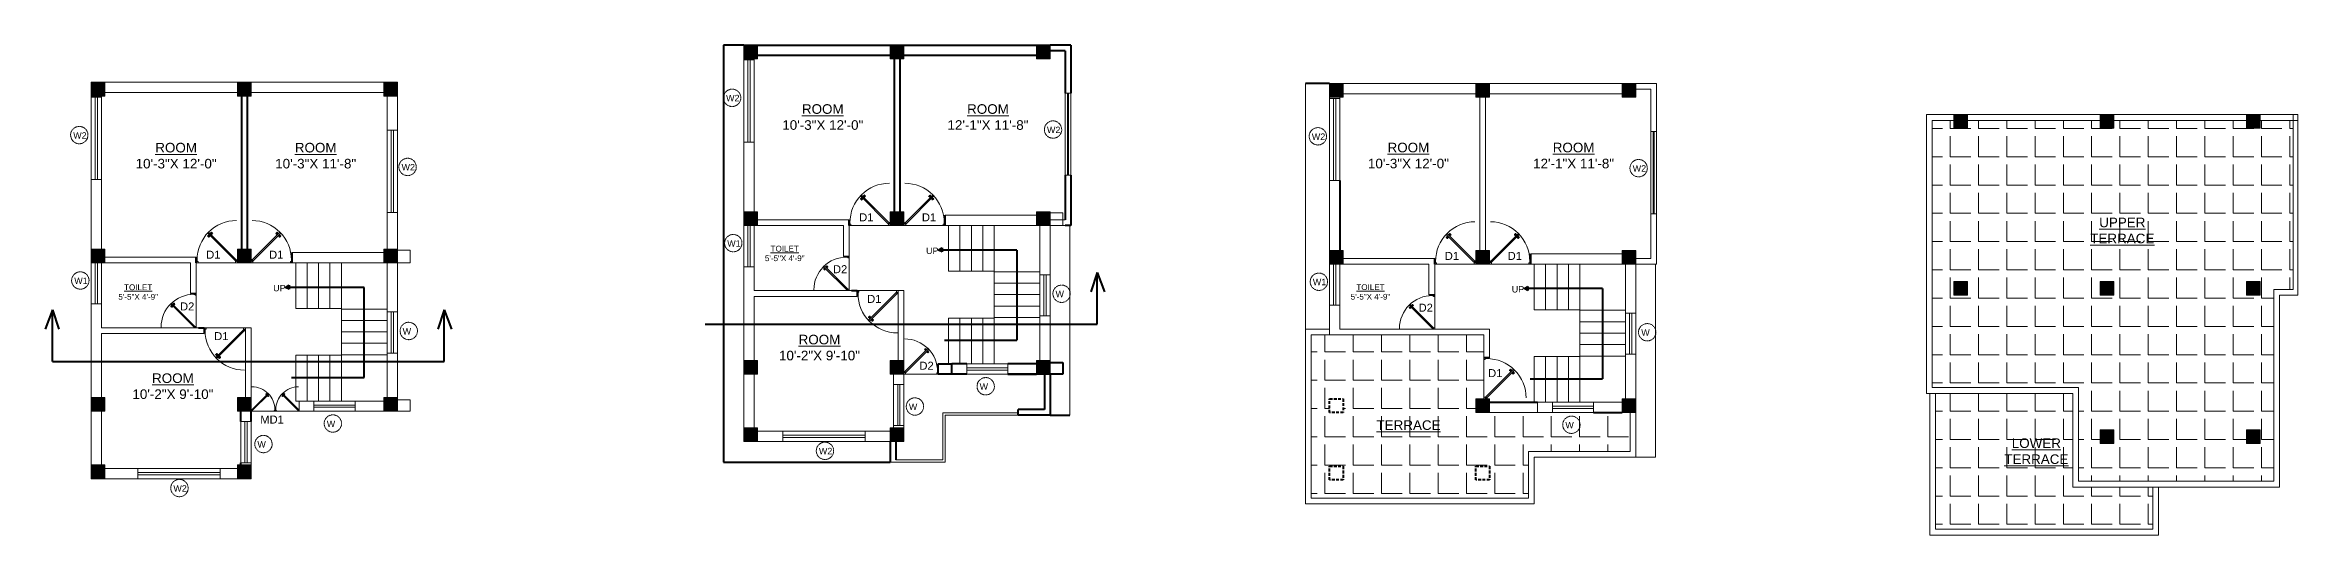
# Model space of a CAD drawing. Header units: inches. Extents: x 141029 to 166402, y -23568 to -18036.
# Drawn here: x 153864 to 155835, y -21818 to -21389 of the extents above; entities that cross this region are included whole.
import ezdxf

# ---------------------------------------------------------------- set-up
doc = ezdxf.new("R2010")
doc.units = ezdxf.units.IN
doc.header["$LTSCALE"] = 0.5
doc.header["$MEASUREMENT"] = 0
doc.linetypes.add('CENTER', pattern=[2, 1.25, -0.25, 0.25, -0.25])
doc.linetypes.add('HIDDEN', pattern=[0.375, 0.25, -0.125])
for name, color, linetype, lineweight in [('Annotate-Lite.w', 177, 'Continuous', 9), ('Annotations-Bold.w', 177, 'Continuous', 13), ('door', 202, 'Continuous', 5), ('DOOR & WIN', 1, 'Continuous', 25), ('PUERTAS', 7, 'Continuous', 9), ('TEXT', 220, 'Continuous', 9), ('wall', 1, 'Continuous', 40)]:
    doc.layers.add(name, color=color, linetype=linetype, lineweight=lineweight)
doc.styles.add('DIMTEXT', font='arial.ttf', dxfattribs={"height": 6})
doc.styles.add('gaurav', font='arial.ttf')

# ---------------------------------------------------------------- blocks, each defined once
blk = doc.blocks.new('2ft6in')
at = {"layer": 'PUERTAS', "color": 2}
for p, q in [((0.8, 2.1), (21, 22.3)), ((21.7, 21.6), (1.5, 1.4)), ((18.3, 21.8), (18.3, 21.8)), ((21.7, 21.6), (21, 22.3)), ((0, 2), (0, 0)), ((0.6, 2), (0, 2)), ((1.3, 0), (0, 0)), ((0.6, 1.3), (0.6, 2)), ((0.7, 1.3), (0.6, 1.3)), ((0.7, 1.3), (0.7, 2)), ((0.7, 1), (0.7, 1.3)), ((1.3, 1), (0.7, 1)), ((1.4, 1.6), (0.8, 2.1)), ((1.3, 1.5), (0.8, 2.1)), ((1.4, 1.6), (1.3, 1.5)), ((1.5, 1.4), (1.3, 1.5)), ((1.3, 0), (1.3, 1)), ((21.2, 18.9), (21.2, 18.9)), ((28.7, 0), (28.7, 1)), ((28.7, 1), (29.3, 1)), ((28.7, 0), (30, 0)), ((29.3, 1), (29.3, 2)), ((29.3, 2), (30, 2)), ((30, 0), (30, 2))]:
    blk.add_line(p, q, dxfattribs=at)
at = {"layer": 'PUERTAS', "color": 8}
for p, q in [((18.8, 20.8), (18, 21.4)), ((18.9, 20.8), (18.1, 21.5)), ((19, 20.9), (18.2, 21.6)), ((18.4, 21.9), (18.3, 21.8)), ((19.1, 21), (18.3, 21.7)), ((18.4, 21.9), (18.6, 22)), ((18.6, 22), (18.6, 22)), ((19.3, 21.3), (18.6, 22)), ((19.4, 21.4), (18.8, 22.1)), ((19.6, 21.5), (18.9, 22.3)), ((19.5, 21.5), (18.9, 22.3)), ((18.9, 20.3), (19.2, 20.7)), ((19.1, 20.8), (19, 20.9)), ((19.2, 20.9), (19.1, 21)), ((19.1, 20.8), (19.1, 20.9)), ((19.1, 20.4), (19.3, 20.8)), ((19.3, 20.9), (19.2, 21)), ((19.4, 21.1), (19.3, 21.2)), ((19.3, 20.6), (19.3, 20.8)), ((19.5, 21.2), (19.4, 21.3)), ((19.5, 21.2), (19.4, 21.3)), ((19.5, 21.1), (19.4, 21.2)), ((19.4, 20.8), (19.4, 20.9)), ((19.6, 20.9), (19.4, 20.9)), ((19.7, 21.1), (19.5, 21)), ((20.1, 21.4), (19.6, 21.1)), ((19.9, 21.2), (19.6, 21.1)), ((19.7, 19.5), (20.1, 19.8)), ((19.9, 19.7), (20.2, 19.8)), ((20.1, 19.9), (20.3, 19.9)), ((20.2, 20), (20.3, 20)), ((20.2, 19.7), (20.3, 19.6)), ((20.3, 20.1), (20.4, 20)), ((20.3, 19.8), (20.4, 19.7)), ((20.5, 20.3), (20.4, 20.1)), ((20.4, 19.8), (20.4, 19.7)), ((20.7, 20.5), (20.5, 20.2)), ((20.5, 20), (20.6, 19.9)), ((20.8, 20.6), (20.6, 20.2)), ((20.6, 20.1), (20.7, 20)), ((20.6, 20.1), (20.7, 20)), ((20.6, 20), (20.7, 20)), ((20.7, 19.9), (21.4, 19.2)), ((20.8, 20), (21.6, 19.3)), ((20.9, 20.1), (21.7, 19.5)), ((21, 20.1), (21.7, 19.5)), ((0, 0), (30, 0)), ((20.2, 19.7), (20.3, 19.6)), ((20.2, 19.4), (20.9, 18.7)), ((20.2, 19.4), (20.8, 18.6)), ((20.3, 19.5), (21, 18.8)), ((20.5, 19.6), (21.1, 18.9)), ((21.3, 19), (21.2, 18.9)), ((21.3, 19), (21.4, 19.1)), ((21.4, 19.2), (21.4, 19.1))]:
    blk.add_line(p, q, dxfattribs=at)
at = {"layer": 'PUERTAS', "color": 1}
for p, q in [((18.1, 21.5), (18.5, 21.9)), ((18.1, 21.4), (18.5, 21.9)), ((18.1, 21.5), (18.1, 21.5)), ((18.7, 20.8), (18.1, 21.3)), ((18.9, 22.3), (18.5, 21.9)), ((18.8, 22.2), (18.5, 21.9)), ((18.8, 22.2), (18.8, 22.2)), ((18.8, 20.8), (19.2, 21.2)), ((18.8, 20.2), (19.1, 20.6)), ((18.9, 20.1), (18.8, 20.1)), ((18.9, 20.9), (18.9, 20.9)), ((19.5, 21.6), (19, 22.3)), ((19, 20.9), (19.2, 21.1)), ((19.1, 20.8), (19, 20.9)), ((19.1, 20.8), (19.3, 21)), ((19.1, 20.7), (19.1, 20.7)), ((19.1, 20.6), (19.1, 20.6)), ((19.5, 21.5), (19.2, 21.2)), ((19.5, 21.3), (19.2, 21.1)), ((19.5, 21.2), (19.3, 21)), ((19.4, 21.4), (19.5, 21.4)), ((19.5, 21.2), (19.4, 21.3)), ((19.6, 21.2), (19.6, 21.2)), ((20.1, 21.5), (19.7, 21.2)), ((19.7, 21.2), (19.7, 21.2)), ((20.2, 21.5), (20.2, 21.5)), ((20.2, 19.7), (20.4, 19.9)), ((20.2, 19.4), (20.6, 19.8)), ((20.3, 19.6), (20.5, 19.8)), ((20.6, 20.1), (20.4, 19.9)), ((20.7, 20), (20.5, 19.8)), ((20.7, 20.2), (20.6, 20.2)), ((20.9, 20.1), (20.6, 19.8)), ((20.6, 20.1), (20.7, 20)), ((20.9, 20.7), (20.7, 20.3)), ((20.7, 20.3), (20.7, 20.3)), ((20.8, 20), (20.8, 20)), ((20.9, 20.8), (20.9, 20.8)), ((21, 20.1), (21.7, 19.6)), ((19.5, 19.4), (19.5, 19.4)), ((19.6, 19.4), (20, 19.7)), ((20, 19.7), (20, 19.7)), ((20.1, 19.7), (20.1, 19.7)), ((20.2, 19.7), (20.3, 19.6)), ((20.2, 19.3), (20.8, 18.6)), ((20.3, 19.5), (20.3, 19.5)), ((20.9, 18.6), (21.3, 19.1)), ((20.9, 18.7), (21.3, 19)), ((20.9, 18.7), (20.9, 18.7)), ((21.7, 19.5), (21.3, 19.1)), ((21.7, 19.4), (21.3, 19)), ((21.6, 19.4), (21.7, 19.4))]:
    blk.add_line(p, q, dxfattribs=at)
at = {"layer": 'PUERTAS', "color": 2}
for radius in [0.129, 0.0627]:
    blk.add_circle((0.7, 2.1), radius, dxfattribs=at)
at = {"layer": 'PUERTAS', "color": 8}
blk.add_arc((0.7, 2.1), 28.7, 359.7285, 90.0333, dxfattribs=at)
at = {"layer": 'PUERTAS', "color": 1}
for centre, start, end in [((18.8, 20.8), 231.0764, 315), ((18.9, 20.2), 135, 225), ((18.9, 22.2), 38.9236, 135), ((19, 20.9), 225, 315), ((19.2, 20.7), 135, 219.7428), ((19.1, 20.6), 315, 39.7428), ((19.5, 21.6), 315, 38.9236), ((19.4, 21.4), 315, 45), ((19.6, 21.2), 50.2572, 135), ((19.7, 21.3), 230.2572, 315), ((20.2, 21.4), 45, 135), ((20.7, 20.3), 135, 219.7428), ((20.6, 20.2), 315, 39.7428), ((20.8, 20), 45, 135), ((20.9, 20.7), 315, 45), ((21, 20.1), 51.0764, 135), ((19.6, 19.5), 225, 315), ((20.1, 19.6), 50.2572, 135), ((20.2, 19.7), 230.2572, 315), ((20.3, 19.4), 135, 218.9236), ((20.4, 19.5), 135, 225), ((20.8, 18.7), 218.9236, 315), ((21.7, 19.5), 315, 51.0764)]:
    blk.add_arc(centre, 0.0667, start, end, dxfattribs=at)
blk = doc.blocks.new('*U216')
at = {"color": 3}
blk.add_blockref('2ft6in', (0, 0), dxfattribs=at)
blk = doc.blocks.new('3ft')
at = {"layer": 'PUERTAS', "color": 6}
for p, q in [((1, 2.5), (25.2, 26.7)), ((26, 25.9), (1.8, 1.6)), ((26, 25.9), (25.2, 26.7)), ((0, 2.4), (0, 0)), ((0.7, 2.4), (0, 2.4)), ((1.6, 0), (0, 0)), ((0.7, 1.5), (0.7, 2.4)), ((0.8, 1.5), (0.7, 1.5)), ((0.8, 1.5), (0.8, 2.4)), ((0.8, 1.2), (0.8, 1.5)), ((1.6, 1.2), (0.8, 1.2)), ((1.6, 1.8), (0.9, 2.5)), ((1.6, 1.9), (1, 2.5)), ((1.6, 1.9), (1.6, 1.8)), ((1.8, 1.6), (1.6, 1.8)), ((1.6, 0), (1.6, 1.2)), ((34.4, 0), (34.4, 1.2)), ((34.4, 1.2), (35.2, 1.2)), ((34.4, 0), (36, 0)), ((35.2, 1.2), (35.2, 2.4)), ((35.2, 2.4), (36, 2.4)), ((36, 0), (36, 2.4))]:
    blk.add_line(p, q, dxfattribs=at)
at = {"layer": 'PUERTAS', "color": 8}
for p, q in [((22.6, 24.9), (21.6, 25.7)), ((22.6, 25), (21.7, 25.7)), ((22.7, 25.1), (21.8, 25.9)), ((22.1, 26.3), (22, 26.1)), ((22.9, 25.2), (22, 26.1)), ((22.1, 26.3), (22.3, 26.4)), ((22.3, 26.4), (22.3, 26.4)), ((23.2, 25.5), (22.3, 26.4)), ((23.3, 25.7), (22.5, 26.6)), ((23.5, 25.8), (22.7, 26.8)), ((23.4, 25.8), (22.7, 26.7)), ((22.7, 24.3), (23, 24.8)), ((23, 25), (22.8, 25.1)), ((23, 25), (22.9, 25.2)), ((23, 25), (22.9, 25.1)), ((22.9, 24.5), (23.1, 24.9)), ((23.1, 25.1), (23, 25.2)), ((23.1, 24.8), (23.2, 25)), ((23.3, 25.3), (23.2, 25.4)), ((23.4, 25.4), (23.3, 25.6)), ((23.4, 25.4), (23.3, 25.5)), ((23.4, 25.4), (23.3, 25.5)), ((23.3, 24.9), (23.3, 25.1)), ((23.5, 25.1), (23.3, 25.1)), ((23.6, 25.3), (23.4, 25.2)), ((23.9, 25.5), (23.5, 25.3)), ((24.1, 25.7), (23.6, 25.4)), ((23.6, 23.4), (24.1, 23.7)), ((23.8, 23.6), (24.2, 23.8)), ((24.1, 23.8), (24.3, 23.9)), ((24.2, 24), (24.4, 24)), ((24.2, 23.3), (25, 22.3)), ((24.3, 23.7), (24.4, 23.6)), ((24.3, 23.7), (24.5, 23.6)), ((24.3, 23.6), (24.4, 23.5)), ((24.3, 23.3), (25.1, 22.4)), ((24.4, 24.2), (24.4, 24)), ((24.4, 23.8), (24.5, 23.7)), ((24.4, 23.4), (25.2, 22.5)), ((24.6, 24.3), (24.5, 24.1)), ((24.5, 23.6), (25.4, 22.7)), ((24.8, 24.6), (24.6, 24.2)), ((24.6, 24), (24.7, 23.9)), ((25, 24.8), (24.7, 24.3)), ((24.7, 24.1), (24.8, 23.9)), ((24.7, 24.1), (24.8, 24)), ((24.8, 24.1), (24.9, 24)), ((24.8, 23.8), (25.7, 23)), ((25, 24), (25.9, 23.2)), ((25.1, 24.2), (26.1, 23.4)), ((25.1, 24.1), (26, 23.3)), ((25.6, 22.8), (25.4, 22.7)), ((25.6, 22.8), (25.7, 23)), ((25.7, 23), (25.7, 23)), ((0, 0), (36, 0))]:
    blk.add_line(p, q, dxfattribs=at)
at = {"layer": 'PUERTAS', "color": 1}
for p, q in [((21.7, 25.8), (22.1, 26.3)), ((21.7, 25.7), (22.2, 26.2)), ((21.7, 25.8), (21.7, 25.8)), ((22.5, 25), (21.7, 25.6)), ((22.6, 26.7), (22.1, 26.3)), ((22.7, 26.7), (22.2, 26.2)), ((22.6, 26.7), (22.6, 26.7)), ((22.6, 25), (23, 25.4)), ((22.6, 24.3), (22.9, 24.7)), ((22.6, 24.1), (22.6, 24.1)), ((22.7, 25.1), (22.7, 25.1)), ((23.4, 25.9), (22.8, 26.7)), ((22.8, 25.1), (23.1, 25.3)), ((22.9, 25), (22.8, 25.1)), ((22.9, 24.9), (23.2, 25.2)), ((22.9, 24.8), (22.9, 24.8)), ((22.9, 24.7), (22.9, 24.7)), ((23.4, 25.8), (23, 25.4)), ((23.3, 25.6), (23.1, 25.3)), ((23.5, 25.5), (23.2, 25.2)), ((23.3, 25.7), (23.3, 25.7)), ((23.4, 25.5), (23.3, 25.6)), ((23.4, 23.3), (23.4, 23.3)), ((23.6, 25.5), (23.6, 25.5)), ((23.6, 23.3), (24, 23.6)), ((24.1, 25.8), (23.7, 25.5)), ((23.7, 25.5), (23.7, 25.5)), ((24, 23.6), (24, 23.6)), ((24.1, 23.6), (24.1, 23.6)), ((24.3, 25.8), (24.3, 25.8)), ((24.3, 23.6), (24.5, 23.9)), ((24.3, 23.3), (24.7, 23.7)), ((24.3, 23.6), (24.4, 23.5)), ((24.3, 23.2), (24.9, 22.4)), ((24.4, 23.5), (24.6, 23.8)), ((24.4, 23.4), (24.4, 23.4)), ((24.8, 24.1), (24.5, 23.9)), ((24.9, 24), (24.6, 23.8)), ((25.1, 24.1), (24.7, 23.7)), ((25.1, 24.8), (24.8, 24.4)), ((24.8, 24.4), (24.8, 24.4)), ((24.8, 24.3), (24.8, 24.3)), ((24.8, 24.1), (24.9, 24)), ((25, 24), (25, 24)), ((25, 22.4), (25.5, 22.9)), ((25.1, 25), (25.1, 25)), ((25.1, 22.4), (25.6, 22.8)), ((25.1, 22.4), (25.1, 22.4)), ((25.2, 24.1), (26, 23.5)), ((26, 23.4), (25.5, 22.9)), ((26, 23.3), (25.6, 22.8)), ((26, 23.3), (26, 23.3))]:
    blk.add_line(p, q, dxfattribs=at)
at = {"layer": 'PUERTAS', "color": 2}
for p, q in [((22, 26.1), (22, 26.1)), ((25.4, 22.7), (25.4, 22.7))]:
    blk.add_line(p, q, dxfattribs=at)
at = {"layer": 'PUERTAS', "color": 6}
for radius in [0.155, 0.0752]:
    blk.add_circle((0.8, 2.6), radius, dxfattribs=at)
blk.add_arc((0.8, 2.6), 34.4, 359.7285, 90.0333, dxfattribs=at)
at = {"layer": 'PUERTAS', "color": 1}
for centre, start, end in [((22.5, 25), 231.0764, 315), ((22.7, 24.2), 135, 225), ((22.7, 26.7), 38.9236, 135), ((22.8, 25.1), 225, 315), ((23, 24.9), 135, 219.7428), ((22.9, 24.8), 315, 39.7428), ((23.3, 25.6), 315, 45), ((23.4, 25.9), 315, 38.9236), ((23.5, 23.4), 225, 315), ((23.5, 25.4), 50.2572, 135), ((23.6, 25.5), 230.2572, 315), ((24.1, 23.6), 50.2572, 135), ((24.2, 25.7), 45, 135), ((24.2, 23.7), 230.2572, 315), ((24.3, 23.2), 135, 218.9236), ((24.4, 23.5), 135, 225), ((24.8, 24.3), 135, 219.7428), ((24.7, 24.2), 315, 39.7428), ((24.9, 24), 45, 135), ((25, 22.4), 218.9236, 315), ((25, 24.9), 315, 45), ((25.2, 24.1), 51.0764, 135), ((26, 23.4), 315, 51.0764)]:
    blk.add_arc(centre, 0.08, start, end, dxfattribs=at)
blk = doc.blocks.new('*U213')
at = {"color": 3, "xscale": -1}
blk.add_blockref('3ft', (42, 0), dxfattribs=at)
blk = doc.blocks.new('*U215')
at = {"color": 3, "xscale": -1}
blk.add_blockref('2ft6in', (42, 0), dxfattribs=at)
blk = doc.blocks.new('MAIN DLOOR')
at = {"layer": 'door', "color": 3, "yscale": 0.7999999999374268, "zscale": 0.7999999998966563, "rotation": 180}
for p, xscale in [((11264.7, 306.6), 0.7999999999592546), ((11245.5, 306.6), -0.7999999999592546)]:
    blk.add_blockref('*U215', p, dxfattribs=dict(at, xscale=xscale))
blk = doc.blocks.new('*U217')
at = {"color": 3}
blk.add_blockref('3ft', (0, 0), dxfattribs=at)

msp = doc.modelspace()

# ---------------------------------------------------------------- hatches: boundary and pattern name
at = {"layer": 'Annotations-Bold.w', "linetype": 'CENTER', "ltscale": 0.3}
h = msp.add_hatch(dxfattribs=at)
h.set_pattern_fill('ANGLE', color=0, scale=90, angle=-360, style=0)
h.set_pattern_definition([(360, (3664.826, -53.51), (2e-14, 24.75), [18, -6.75]), (90, (3664.826, -53.51), (-24.75, 3e-14), [18, -6.75])])
h.paths.add_polyline_path([(155814, -21603.1), (155831, -21603.1), (155831, -21455.1), (155802, -21455.1), (155802, -21462.1), (155790, -21462.1), (155790, -21455.1), (155674, -21455.1), (155674, -21462.1), (155662, -21462.1), (155662, -21455.1), (155546, -21455.1), (155546, -21462.1), (155534, -21462.1), (155534, -21455.1), (155515, -21455.1), (155515, -21689.1), (155643, -21689.1), (155643, -21771.1), (155814, -21771.1)])
h.paths.add_polyline_path([(155674, -21608.1), (155674, -21596.1), (155662, -21596.1), (155662, -21608.1)], flags=16)
h.paths.add_polyline_path([(155790, -21608.1), (155802, -21608.1), (155802, -21596.1), (155790, -21596.1)], flags=16)
h.paths.add_polyline_path([(155674, -21726.1), (155662, -21726.1), (155662, -21738.1), (155674, -21738.1)], flags=16)
h.paths.add_polyline_path([(155790, -21726.1), (155790, -21738.1), (155802, -21738.1), (155802, -21726.1)], flags=16)
h.paths.add_polyline_path([(155546, -21608.1), (155534, -21608.1), (155534, -21596.1), (155546, -21596.1)], flags=16)
h.paths.add_polyline_path([(155638, -21776.1), (155638, -21694.1), (155518, -21694.1), (155518, -21813.1), (155708, -21813.1), (155708, -21776.1)])
h.paths.add_polyline_path([(155651.7, -21538.2), (155711.1, -21538.2), (155711.1, -21566.6), (155651.7, -21566.6)], flags=24)
h.paths.add_polyline_path([(155576.5, -21731.4), (155635.9, -21731.4), (155635.9, -21759.9), (155576.5, -21759.9)], flags=24)
h = msp.add_hatch(dxfattribs=at)
h.set_pattern_fill('ANGLE', color=0, scale=90, angle=-360, style=0)
h.set_pattern_definition([(360, (3835.639, -26.376), (2e-14, 24.75), [18, -6.75]), (90, (3835.639, -26.376), (-24.75, 3e-14), [18, -6.75])])
h.paths.add_polyline_path([(155115.9, -21710.9), (155115.9, -21698.9), (155122.9, -21698.9), (155122.9, -21697.3), (155122.9, -21662.9), (155122.9, -21642.9), (154987.9, -21642.9), (154971.9, -21642.9), (154971.9, -21785.9), (155161.9, -21785.9), (155161.9, -21744.9), (155250.9, -21744.9), (155250.9, -21710.9), (155243.9, -21710.9), (155218.9, -21710.9), (155182.9, -21710.9), (155127.9, -21710.9)])
h.paths.add_polyline_path([(155115.9, -21757.9), (155127.9, -21757.9), (155127.9, -21769.9), (155115.9, -21769.9)], flags=16)
h.paths.add_polyline_path([(154999.9, -21710.9), (154987.9, -21710.9), (154987.9, -21698.9), (154999.9, -21698.9)], flags=16)
h.paths.add_polyline_path([(154999.9, -21757.9), (154999.9, -21769.9), (154987.9, -21769.9), (154987.9, -21757.9)], flags=16)
h.paths.add_polyline_path([(155027.3, -21715.6), (155086.7, -21715.6), (155086.7, -21730.1), (155027.3, -21730.1)], flags=24)
at = {"layer": 'wall'}
for points in [[(154487.6, -21389.2), (154475.6, -21389.2), (154475.6, -21401.2), (154487.6, -21401.2)], [(154615.6, -21389.2), (154603.6, -21389.2), (154603.6, -21401.2), (154615.6, -21401.2)], [(154743.6, -21389.2), (154731.6, -21389.2), (154731.6, -21401.2), (154743.6, -21401.2)], [(153904.5, -21421.8), (153904.5, -21433.8), (153916.5, -21433.8), (153916.5, -21421.8)], [(154044.5, -21421.8), (154032.5, -21421.8), (154032.5, -21433.8), (154044.5, -21433.8)], [(154172.5, -21421.8), (154160.5, -21421.8), (154160.5, -21433.8), (154172.5, -21433.8)], [(154999.9, -21422.9), (154987.9, -21422.9), (154987.9, -21434.9), (154999.9, -21434.9)], [(155127.9, -21422.9), (155115.9, -21422.9), (155115.9, -21434.9), (155127.9, -21434.9)], [(155255.9, -21422.9), (155243.9, -21422.9), (155243.9, -21434.9), (155255.9, -21434.9)], [(155546, -21450.1), (155534, -21450.1), (155534, -21462.1), (155546, -21462.1)], [(155674, -21450.1), (155662, -21450.1), (155662, -21462.1), (155674, -21462.1)], [(155802, -21450.1), (155790, -21450.1), (155790, -21462.1), (155802, -21462.1)], [(154487.6, -21535.2), (154475.6, -21535.2), (154475.6, -21547.2), (154487.6, -21547.2)], [(154615.6, -21535.2), (154603.6, -21535.2), (154603.6, -21547.2), (154615.6, -21547.2)], [(154743.6, -21535.2), (154731.6, -21535.2), (154731.6, -21547.2), (154743.6, -21547.2)], [(153916.5, -21567.8), (153904.5, -21567.8), (153904.5, -21579.8), (153916.5, -21579.8)], [(154044.5, -21567.8), (154032.5, -21567.8), (154032.5, -21579.8), (154044.5, -21579.8)], [(154172.5, -21567.8), (154160.5, -21567.8), (154160.5, -21579.8), (154172.5, -21579.8)], [(154648.9, -21566.7), (154645.8, -21568.7), (154648.9, -21570.3)], [(154999.9, -21568.9), (154987.9, -21568.9), (154987.9, -21580.9), (154999.9, -21580.9)], [(155127.9, -21568.9), (155115.9, -21568.9), (155115.9, -21580.9), (155127.9, -21580.9)], [(155255.9, -21568.9), (155243.9, -21568.9), (155243.9, -21580.9), (155255.9, -21580.9)], [(154077.8, -21599.4), (154074.7, -21601.3), (154077.8, -21603)], [(155546, -21596.1), (155534, -21596.1), (155534, -21608.1), (155546, -21608.1)], [(155674, -21596.1), (155662, -21596.1), (155662, -21608.1), (155674, -21608.1)], [(155802, -21596.1), (155790, -21596.1), (155790, -21608.1), (155802, -21608.1)], [(155161.3, -21600.5), (155158.1, -21602.4), (155161.3, -21604.1)], [(154487.6, -21665.2), (154475.6, -21665.2), (154475.6, -21677.2), (154487.6, -21677.2)], [(154615.6, -21665.2), (154603.6, -21665.2), (154603.6, -21677.2), (154615.6, -21677.2)], [(154743.6, -21665.2), (154731.6, -21665.2), (154731.6, -21677.2), (154743.6, -21677.2)], [(153916.5, -21697.8), (153904.5, -21697.8), (153904.5, -21709.8), (153916.5, -21709.8)], [(154044.5, -21697.8), (154032.5, -21697.8), (154032.5, -21709.8), (154044.5, -21709.8)], [(154172.5, -21697.8), (154160.5, -21697.8), (154160.5, -21709.8), (154172.5, -21709.8)], [(155127.9, -21698.9), (155115.9, -21698.9), (155115.9, -21710.9), (155127.9, -21710.9)], [(155255.9, -21698.9), (155243.9, -21698.9), (155243.9, -21710.9), (155255.9, -21710.9)], [(154487.6, -21724.2), (154475.6, -21724.2), (154475.6, -21736.2), (154487.6, -21736.2)], [(154615.6, -21724.2), (154603.6, -21724.2), (154603.6, -21736.2), (154615.6, -21736.2)], [(155674, -21726.1), (155662, -21726.1), (155662, -21738.1), (155674, -21738.1)], [(155802, -21726.1), (155790, -21726.1), (155790, -21738.1), (155802, -21738.1)], [(153916.5, -21756.8), (153904.5, -21756.8), (153904.5, -21768.8), (153916.5, -21768.8)], [(154044.5, -21756.8), (154032.5, -21756.8), (154032.5, -21768.8), (154044.5, -21768.8)]]:
    msp.add_hatch(color=256, dxfattribs=at).paths.add_polyline_path(points)

# ---------------------------------------------------------------- linework, layer by layer
at = {"layer": 'Annotate-Lite.w'}
for p, q in [((154475.6, -21389.2), (154475.6, -21401.2)), ((154484.6, -21401.2), (154484.6, -21402.2)), ((153904.5, -21421.8), (153904.5, -21433.8)), ((154987.9, -21422.9), (154987.9, -21434.9)), ((154996.9, -21434.9), (154996.9, -21435.9)), ((155119.4, -21434.9), (155119.4, -21568.9)), ((155124.4, -21434.9), (155124.4, -21568.9)), ((155534, -21450.1), (155534, -21462.1)), ((155546, -21455.1), (155662, -21455.1)), ((154475.6, -21474.2), (154475.6, -21548.2)), ((154484.6, -21474.2), (154484.6, -21535.2)), ((154761.6, -21503.2), (154761.6, -21536.2)), ((155273.9, -21536.9), (155273.9, -21569.9)), ((154567.6, -21547.2), (154567.6, -21547.2)), ((154654.6, -21547.2), (154654.6, -21587.2)), ((154664.6, -21547.2), (154664.6, -21587.2)), ((154674.6, -21547.2), (154674.6, -21587.2)), ((154684.6, -21547.2), (154684.6, -21587.2)), ((154694.6, -21547.2), (154694.6, -21587.2)), ((154760.6, -21547.2), (154760.6, -21713.2)), ((153996.5, -21579.8), (153996.5, -21579.8)), ((154083.5, -21579.8), (154083.5, -21619.8)), ((154093.5, -21579.8), (154093.5, -21619.8)), ((154103.5, -21579.8), (154103.5, -21619.8)), ((154113.5, -21579.8), (154113.5, -21619.8)), ((154123.5, -21579.8), (154123.5, -21619.8)), ((154694.6, -21587.2), (154654.6, -21587.2)), ((154694.6, -21628.2), (154694.6, -21587.2)), ((154734.6, -21587.7), (154694.6, -21587.7)), ((154734.6, -21597.7), (154694.6, -21597.7)), ((155079.9, -21580.9), (155079.9, -21580.9)), ((155166.9, -21580.9), (155166.9, -21620.9)), ((155176.9, -21580.9), (155176.9, -21620.9)), ((155186.9, -21580.9), (155186.9, -21620.9)), ((155196.9, -21580.9), (155196.9, -21620.9)), ((155206.9, -21580.9), (155206.9, -21620.9)), ((154574.6, -21604.2), (154574.6, -21604.2)), ((154610.6, -21665.2), (154610.6, -21604.2)), ((154615.6, -21604.2), (154610.6, -21604.2)), ((154615.6, -21665.2), (154615.6, -21604.2)), ((154734.6, -21607.7), (154694.6, -21607.7)), ((154734.6, -21617.7), (154694.6, -21617.7)), ((154003.5, -21636.8), (154003.5, -21636.8)), ((154123.5, -21619.8), (154083.5, -21619.8)), ((154123.5, -21660.8), (154123.5, -21619.8)), ((154163.5, -21620.3), (154123.5, -21620.3)), ((154163.5, -21630.3), (154123.5, -21630.3)), ((154654.6, -21628.2), (154654.6, -21668.2)), ((154694.6, -21628.2), (154654.6, -21628.2)), ((154664.6, -21628.2), (154664.6, -21668.2)), ((154674.6, -21628.2), (154674.6, -21668.2)), ((154684.6, -21628.2), (154684.6, -21668.2)), ((154734.6, -21627.7), (154694.6, -21627.7)), ((154694.6, -21628.2), (154694.6, -21668.2)), ((155206.9, -21620.9), (155166.9, -21620.9)), ((155206.9, -21661.9), (155206.9, -21620.9)), ((155246.9, -21621.4), (155206.9, -21621.4)), ((155246.9, -21631.4), (155206.9, -21631.4)), ((154163.5, -21640.3), (154123.5, -21640.3)), ((154163.5, -21650.3), (154123.5, -21650.3)), ((155246.9, -21641.4), (155206.9, -21641.4)), ((155246.9, -21651.4), (155206.9, -21651.4)), ((154083.5, -21660.8), (154083.5, -21700.8)), ((154123.5, -21660.8), (154083.5, -21660.8)), ((154093.5, -21660.8), (154093.5, -21700.8)), ((154103.5, -21660.8), (154103.5, -21700.8)), ((154113.5, -21660.8), (154113.5, -21700.8)), ((154163.5, -21660.3), (154123.5, -21660.3)), ((154123.5, -21660.8), (154123.5, -21700.8)), ((154657.6, -21668.2), (154654.6, -21668.2)), ((155166.9, -21661.9), (155166.9, -21701.9)), ((155206.9, -21661.9), (155166.9, -21661.9)), ((155176.9, -21661.9), (155176.9, -21701.9)), ((155186.9, -21661.9), (155186.9, -21701.9)), ((155196.9, -21661.9), (155196.9, -21701.9)), ((155246.9, -21661.4), (155206.9, -21661.4)), ((155206.9, -21661.9), (155206.9, -21701.9)), ((154086.5, -21700.8), (154083.5, -21700.8)), ((155169.9, -21701.9), (155166.9, -21701.9)), ((154615.6, -21736.2), (154615.6, -21722.2))]:
    msp.add_line(p, q, dxfattribs=at)
at = {"layer": 'Annotate-Lite.w', "color": 3}
for p, q in [((154475.6, -21401.2), (154475.6, -21474.2)), ((154475.6, -21402.2), (154484.6, -21402.2)), ((154479.1, -21474.2), (154479.1, -21402.2)), ((154481.1, -21474.2), (154481.1, -21402.2)), ((154484.6, -21474.2), (154484.6, -21402.2)), ((153904.5, -21433.8), (153904.5, -21506.8)), ((153904.5, -21434.8), (153913.5, -21434.8)), ((153908, -21506.8), (153908, -21434.8)), ((153910, -21506.8), (153910, -21434.8)), ((153913.5, -21433.8), (153913.5, -21506.8)), ((154756.6, -21431.2), (154761.6, -21431.2)), ((154756.6, -21431.2), (154756.6, -21503.2)), ((154758.6, -21431.2), (154758.6, -21503.2)), ((154759.6, -21431.2), (154759.6, -21503.2)), ((154761.6, -21431.2), (154761.6, -21503.2)), ((154987.9, -21434.9), (154987.9, -21507.9)), ((154987.9, -21435.9), (154996.9, -21435.9)), ((154991.4, -21507.9), (154991.4, -21435.9)), ((154993.4, -21507.9), (154993.4, -21435.9)), ((154996.9, -21435.9), (154996.9, -21507.9)), ((154163.5, -21463.8), (154172.5, -21463.8)), ((154163.5, -21463.8), (154163.5, -21535.8)), ((154167, -21535.8), (154167, -21463.8)), ((154169, -21535.8), (154169, -21463.8)), ((154172.5, -21463.8), (154172.5, -21535.8)), ((154475.6, -21474.2), (154484.6, -21474.2)), ((155268.9, -21464.9), (155273.9, -21464.9)), ((155268.9, -21464.9), (155268.9, -21536.9)), ((155270.9, -21464.9), (155270.9, -21536.9)), ((155271.9, -21464.9), (155271.9, -21536.9)), ((155273.9, -21464.9), (155273.9, -21536.9)), ((153904.5, -21506.8), (153913.5, -21506.8)), ((154756.6, -21503.2), (154761.6, -21503.2)), ((154987.9, -21507.9), (154996.9, -21507.9)), ((154163.5, -21535.8), (154172.5, -21535.8)), ((155268.9, -21536.9), (155273.9, -21536.9)), ((154475.6, -21547.2), (154475.6, -21583.2)), ((154479.1, -21583.2), (154479.1, -21547.2)), ((154481.1, -21583.2), (154481.1, -21547.2)), ((154484.6, -21583.2), (154484.6, -21547.2)), ((153904.5, -21579.8), (153904.5, -21615.8)), ((153908, -21615.8), (153908, -21579.8)), ((153910, -21615.8), (153910, -21579.8)), ((153913.5, -21615.8), (153913.5, -21579.8)), ((154475.6, -21583.2), (154484.6, -21583.2)), ((154743.6, -21590.2), (154734.6, -21590.2)), ((154734.6, -21590.2), (154734.6, -21626.2)), ((154738.1, -21626.2), (154738.1, -21590.2)), ((154740.1, -21626.2), (154740.1, -21590.2)), ((154743.6, -21590.2), (154743.6, -21626.2)), ((154987.9, -21580.9), (154987.9, -21616.9)), ((154991.4, -21616.9), (154991.4, -21580.9)), ((154993.4, -21616.9), (154993.4, -21580.9)), ((154996.9, -21616.9), (154996.9, -21580.9)), ((153904.5, -21615.8), (153913.5, -21615.8)), ((154987.9, -21616.9), (154996.9, -21616.9)), ((154172.5, -21622.8), (154163.5, -21622.8)), ((154163.5, -21658.8), (154163.5, -21622.8)), ((154167, -21658.8), (154167, -21622.8)), ((154169, -21658.8), (154169, -21622.8)), ((154172.5, -21622.8), (154172.5, -21658.8)), ((154743.6, -21626.2), (154734.6, -21626.2)), ((155255.9, -21623.9), (155246.9, -21623.9)), ((155246.9, -21623.9), (155246.9, -21659.9)), ((155250.4, -21659.9), (155250.4, -21623.9)), ((155252.4, -21659.9), (155252.4, -21623.9)), ((155255.9, -21623.9), (155255.9, -21659.9)), ((154172.5, -21658.8), (154163.5, -21658.8)), ((154670.6, -21677.2), (154670.6, -21668.2)), ((154706.6, -21668.2), (154670.6, -21668.2)), ((154706.6, -21671.7), (154670.6, -21671.7)), ((154706.6, -21673.7), (154670.6, -21673.7)), ((154706.6, -21677.2), (154670.6, -21677.2)), ((154706.6, -21677.2), (154706.6, -21668.2)), ((155255.9, -21659.9), (155246.9, -21659.9)), ((154615.6, -21686.2), (154606.6, -21686.2)), ((154610.1, -21722.2), (154610.1, -21686.2)), ((154612.1, -21722.2), (154612.1, -21686.2)), ((154615.6, -21722.2), (154615.6, -21686.2)), ((154099.5, -21709.8), (154099.5, -21700.8)), ((154099.5, -21700.8), (154135.5, -21700.8)), ((154135.5, -21704.3), (154099.5, -21704.3)), ((154135.5, -21706.3), (154099.5, -21706.3)), ((154135.5, -21709.8), (154099.5, -21709.8)), ((154135.5, -21709.8), (154135.5, -21700.8)), ((155182.9, -21710.9), (155182.9, -21701.9)), ((155182.9, -21701.9), (155218.9, -21701.9)), ((155218.9, -21705.4), (155182.9, -21705.4)), ((155218.9, -21707.4), (155182.9, -21707.4)), ((155218.9, -21710.9), (155182.9, -21710.9)), ((155218.9, -21710.9), (155218.9, -21701.9)), ((154044.5, -21718.8), (154035.5, -21718.8)), ((154035.5, -21754.8), (154035.5, -21718.8)), ((154039, -21754.8), (154039, -21718.8)), ((154041, -21754.8), (154041, -21718.8)), ((154044.5, -21754.8), (154044.5, -21718.8)), ((154509.6, -21736.2), (154509.6, -21727.2)), ((154509.6, -21727.2), (154581.6, -21727.2)), ((154509.6, -21730.7), (154581.6, -21730.7)), ((154509.6, -21732.7), (154581.6, -21732.7)), ((154509.6, -21736.2), (154581.6, -21736.2)), ((154581.6, -21736.2), (154581.6, -21727.2)), ((154615.6, -21722.2), (154606.6, -21722.2)), ((154044.5, -21754.8), (154035.5, -21754.8)), ((153945.5, -21768.8), (153945.5, -21759.8)), ((153945.5, -21759.8), (154017.5, -21759.8)), ((153945.5, -21763.3), (154017.5, -21763.3)), ((153945.5, -21765.3), (154017.5, -21765.3)), ((153945.5, -21768.8), (154017.5, -21768.8)), ((154017.5, -21768.8), (154017.5, -21759.8))]:
    msp.add_line(p, q, dxfattribs=at)
at = {"layer": 'Annotate-Lite.w', "color": 1}
for p, q in [((153904.5, -21421.8), (154172.5, -21421.8)), ((154172.5, -21421.8), (154172.5, -21463.8)), ((153916.5, -21430.8), (154032.5, -21430.8)), ((154044.5, -21430.8), (154160.5, -21430.8)), ((154163.5, -21433.8), (154163.5, -21463.8)), ((154966.9, -21422.9), (154966.9, -21790.9)), ((154987.9, -21422.9), (155255.9, -21422.9)), ((154999.9, -21431.9), (155115.9, -21431.9)), ((155127.9, -21431.9), (155243.9, -21431.9)), ((155273.9, -21422.9), (155255.9, -21422.9)), ((155268.9, -21427.9), (155255.9, -21427.9)), ((155268.9, -21427.9), (155268.9, -21464.9)), ((155273.9, -21422.9), (155273.9, -21464.9)), ((155510, -21450.1), (155510, -21694.1)), ((155534, -21450.1), (155510, -21450.1)), ((155515, -21455.1), (155534, -21455.1)), ((155515, -21455.1), (155515, -21689.1)), ((155534, -21450.1), (155802, -21450.1)), ((155674, -21455.1), (155790, -21455.1)), ((155802, -21450.1), (155835, -21450.1)), ((155802, -21455.1), (155835, -21455.1)), ((155831, -21450.1), (155831, -21603.1)), ((155835, -21450.1), (155835, -21608.1)), ((153904.5, -21506.8), (153904.5, -21580.8)), ((153913.5, -21506.8), (153913.5, -21580.8)), ((154987.9, -21507.9), (154987.9, -21580.9)), ((154163.5, -21535.8), (154163.5, -21567.8)), ((154172.5, -21535.8), (154172.5, -21568.8)), ((154731.6, -21538.2), (154651.6, -21538.2)), ((154743.6, -21536.2), (154754.6, -21536.2)), ((154754.6, -21536.2), (154754.6, -21547.2)), ((155268.9, -21536.9), (155268.9, -21575.9)), ((155273.9, -21536.9), (155273.9, -21580.9)), ((154567.6, -21542.2), (154487.6, -21542.2)), ((154562.6, -21547.2), (154487.6, -21547.2)), ((154562.6, -21547.2), (154562.6, -21574.2)), ((154567.6, -21547.2), (154567.6, -21574.2)), ((154731.6, -21547.2), (154651.6, -21547.2)), ((154734.6, -21547.2), (154734.6, -21590.2)), ((154756.6, -21542.2), (154743.6, -21542.2)), ((154756.6, -21547.2), (154743.6, -21547.2)), ((154743.6, -21547.2), (154743.6, -21590.2)), ((154754.6, -21547.2), (154743.6, -21547.2)), ((153996.5, -21574.8), (153916.5, -21574.8)), ((153991.5, -21579.8), (153916.5, -21579.8)), ((153991.5, -21579.8), (153991.5, -21606.8)), ((153996.5, -21579.8), (153996.5, -21606.8)), ((154160.5, -21570.8), (154080.5, -21570.8)), ((154160.5, -21579.8), (154080.5, -21579.8)), ((154163.5, -21579.8), (154163.5, -21622.8)), ((154172.5, -21568.8), (154183.5, -21568.8)), ((154183.5, -21579.8), (154172.5, -21579.8)), ((154172.5, -21579.8), (154172.5, -21622.8)), ((154183.5, -21568.8), (154183.5, -21579.8)), ((155079.9, -21575.9), (154999.9, -21575.9)), ((155243.9, -21571.9), (155163.9, -21571.9)), ((155268.9, -21575.9), (155255.9, -21575.9)), ((154475.6, -21583.2), (154475.6, -21736.2)), ((154484.6, -21583.2), (154484.6, -21604.2)), ((155074.9, -21580.9), (154999.9, -21580.9)), ((155074.9, -21580.9), (155074.9, -21607.9)), ((155079.9, -21580.9), (155079.9, -21607.9)), ((155243.9, -21580.9), (155163.9, -21580.9)), ((155246.9, -21580.9), (155246.9, -21623.9)), ((155268.9, -21580.9), (155255.9, -21580.9)), ((155255.9, -21580.9), (155255.9, -21623.9)), ((155273.9, -21580.9), (155268.9, -21580.9)), ((155272.9, -21580.9), (155272.9, -21749.9)), ((153904.5, -21615.8), (153904.5, -21768.8)), ((153913.5, -21615.8), (153913.5, -21636.8)), ((154569.6, -21604.2), (154484.6, -21604.2)), ((154484.6, -21609.2), (154484.6, -21665.2)), ((154574.6, -21609.2), (154484.6, -21609.2)), ((154987.9, -21616.9), (154987.9, -21642.9)), ((154996.9, -21616.9), (154996.9, -21637.9)), ((155814, -21603.1), (155814, -21771.1)), ((155814, -21603.1), (155831, -21603.1)), ((155819, -21608.1), (155819, -21776.1)), ((155819, -21608.1), (155835, -21608.1)), ((153998.5, -21636.8), (153913.5, -21636.8)), ((154039.5, -21697.8), (154039.5, -21636.8)), ((154044.5, -21636.8), (154039.5, -21636.8)), ((154044.5, -21697.8), (154044.5, -21636.8)), ((154734.6, -21626.2), (154734.6, -21665.2)), ((154743.6, -21626.2), (154743.6, -21667.2)), ((154987.9, -21637.9), (154966.9, -21637.9)), ((155122.9, -21637.9), (154996.9, -21637.9)), ((155127.9, -21637.9), (155122.9, -21637.9)), ((155127.9, -21662.9), (155127.9, -21637.9)), ((153913.5, -21641.8), (153913.5, -21697.8)), ((154003.5, -21641.8), (153913.5, -21641.8)), ((154163.5, -21658.8), (154163.5, -21697.8)), ((154172.5, -21658.8), (154172.5, -21699.8)), ((154971.9, -21642.9), (154971.9, -21785.9)), ((154987.9, -21642.9), (154971.9, -21642.9)), ((155122.9, -21642.9), (154987.9, -21642.9)), ((155122.9, -21662.9), (155122.9, -21642.9)), ((154484.6, -21677.2), (154484.6, -21724.2)), ((154606.6, -21724.2), (154606.6, -21677.2)), ((154615.6, -21686.2), (154615.6, -21677.2)), ((155246.9, -21659.9), (155246.9, -21698.9)), ((155255.9, -21659.9), (155255.9, -21700.9)), ((155638, -21694.1), (155510, -21694.1)), ((155513, -21694.1), (155513, -21818.1)), ((155643, -21689.1), (155515, -21689.1)), ((155518, -21694.1), (155518, -21813.1)), ((155638, -21694.1), (155638, -21776.1)), ((155643, -21689.1), (155643, -21771.1)), ((153913.5, -21709.8), (153913.5, -21756.8)), ((154099.5, -21700.8), (154086.5, -21700.8)), ((154086.5, -21709.8), (154086.5, -21700.8)), ((154099.5, -21709.8), (154086.5, -21709.8)), ((154160.5, -21700.8), (154135.5, -21700.8)), ((154183.5, -21709.8), (154135.5, -21709.8)), ((154172.5, -21699.8), (154183.5, -21699.8)), ((154183.5, -21699.8), (154183.5, -21709.8)), ((154649.6, -21752.2), (154649.6, -21711.2)), ((154715.6, -21711.2), (154649.6, -21711.2)), ((154651.6, -21754.2), (154651.6, -21713.2)), ((154743.6, -21713.2), (154651.6, -21713.2)), ((155182.9, -21710.9), (155127.9, -21710.9)), ((155182.9, -21701.9), (155169.9, -21701.9)), ((155169.9, -21710.9), (155169.9, -21701.9)), ((155243.9, -21701.9), (155218.9, -21701.9)), ((155250.9, -21710.9), (155250.9, -21744.9)), ((155255.9, -21710.9), (155255.9, -21749.9)), ((154475.6, -21736.2), (154509.6, -21736.2)), ((154487.6, -21727.2), (154509.6, -21727.2)), ((154581.6, -21727.2), (154603.6, -21727.2)), ((154581.6, -21736.2), (154603.6, -21736.2)), ((154044.5, -21768.8), (154044.5, -21754.8)), ((154603.6, -21754.2), (154651.6, -21754.2)), ((154608.6, -21752.2), (154649.6, -21752.2)), ((155250.9, -21744.9), (155161.9, -21744.9)), ((155161.9, -21785.9), (155161.9, -21744.9)), ((155255.9, -21749.9), (155166.9, -21749.9)), ((155166.9, -21790.9), (155166.9, -21749.9)), ((155255.9, -21749.9), (155272.9, -21749.9)), ((153904.5, -21768.8), (153945.5, -21768.8)), ((153916.5, -21759.8), (153945.5, -21759.8)), ((154017.5, -21759.8), (154032.5, -21759.8)), ((154017.5, -21768.8), (154044.5, -21768.8)), ((155638, -21776.1), (155815, -21776.1)), ((155643, -21771.1), (155814, -21771.1)), ((155708, -21813.1), (155708, -21776.1)), ((155713, -21818.1), (155713, -21776.1)), ((155802, -21776.1), (155819, -21776.1)), ((154966.9, -21790.9), (155115.9, -21790.9)), ((154966.9, -21790.9), (155166.9, -21790.9)), ((154971.9, -21785.9), (155161.9, -21785.9)), ((155518, -21813.1), (155708, -21813.1)), ((155513, -21818.1), (155662, -21818.1)), ((155513, -21818.1), (155662, -21818.1)), ((155513, -21818.1), (155713, -21818.1))]:
    msp.add_line(p, q, dxfattribs=at)
at = {"layer": 'Annotate-Lite.w'}
for points in [[(154475.6, -21389.2), (154487.6, -21389.2), (154487.6, -21401.2), (154475.6, -21401.2)], [(154603.6, -21389.2), (154615.6, -21389.2), (154615.6, -21401.2), (154603.6, -21401.2)], [(154731.6, -21389.2), (154743.6, -21389.2), (154743.6, -21401.2), (154731.6, -21401.2)], [(153904.5, -21421.8), (153916.5, -21421.8), (153916.5, -21433.8), (153904.5, -21433.8)], [(154032.5, -21421.8), (154044.5, -21421.8), (154044.5, -21433.8), (154032.5, -21433.8)], [(154160.5, -21421.8), (154172.5, -21421.8), (154172.5, -21433.8), (154160.5, -21433.8)], [(154987.9, -21422.9), (154999.9, -21422.9), (154999.9, -21434.9), (154987.9, -21434.9)], [(155115.9, -21422.9), (155127.9, -21422.9), (155127.9, -21434.9), (155115.9, -21434.9)], [(155243.9, -21422.9), (155255.9, -21422.9), (155255.9, -21434.9), (155243.9, -21434.9)], [(155534, -21450.1), (155546, -21450.1), (155546, -21462.1), (155534, -21462.1)], [(155662, -21450.1), (155674, -21450.1), (155674, -21462.1), (155662, -21462.1)], [(155790, -21450.1), (155802, -21450.1), (155802, -21462.1), (155790, -21462.1)], [(154475.6, -21535.2), (154487.6, -21535.2), (154487.6, -21547.2), (154475.6, -21547.2)], [(154603.6, -21535.2), (154615.6, -21535.2), (154615.6, -21547.2), (154603.6, -21547.2)], [(154731.6, -21535.2), (154743.6, -21535.2), (154743.6, -21547.2), (154731.6, -21547.2)], [(153904.5, -21567.8), (153916.5, -21567.8), (153916.5, -21579.8), (153904.5, -21579.8)], [(154032.5, -21567.8), (154044.5, -21567.8), (154044.5, -21579.8), (154032.5, -21579.8)], [(154160.5, -21567.8), (154172.5, -21567.8), (154172.5, -21579.8), (154160.5, -21579.8)], [(154987.9, -21568.9), (154999.9, -21568.9), (154999.9, -21580.9), (154987.9, -21580.9)], [(155115.9, -21568.9), (155127.9, -21568.9), (155127.9, -21580.9), (155115.9, -21580.9)], [(155243.9, -21568.9), (155255.9, -21568.9), (155255.9, -21580.9), (155243.9, -21580.9)], [(155534, -21596.1), (155546, -21596.1), (155546, -21608.1), (155534, -21608.1)], [(155662, -21596.1), (155674, -21596.1), (155674, -21608.1), (155662, -21608.1)], [(155790, -21596.1), (155802, -21596.1), (155802, -21608.1), (155790, -21608.1)], [(154475.6, -21665.2), (154487.6, -21665.2), (154487.6, -21677.2), (154475.6, -21677.2)], [(154603.6, -21665.2), (154615.6, -21665.2), (154615.6, -21677.2), (154603.6, -21677.2)], [(154731.6, -21665.2), (154743.6, -21665.2), (154743.6, -21677.2), (154731.6, -21677.2)], [(153904.5, -21697.8), (153916.5, -21697.8), (153916.5, -21709.8), (153904.5, -21709.8)], [(154032.5, -21697.8), (154044.5, -21697.8), (154044.5, -21709.8), (154032.5, -21709.8)], [(154160.5, -21697.8), (154172.5, -21697.8), (154172.5, -21709.8), (154160.5, -21709.8)], [(155115.9, -21698.9), (155127.9, -21698.9), (155127.9, -21710.9), (155115.9, -21710.9)], [(155243.9, -21698.9), (155255.9, -21698.9), (155255.9, -21710.9), (155243.9, -21710.9)], [(154475.6, -21724.2), (154487.6, -21724.2), (154487.6, -21736.2), (154475.6, -21736.2)], [(154603.6, -21724.2), (154615.6, -21724.2), (154615.6, -21736.2), (154603.6, -21736.2)], [(155662, -21726.1), (155674, -21726.1), (155674, -21738.1), (155662, -21738.1)], [(155790, -21726.1), (155802, -21726.1), (155802, -21738.1), (155790, -21738.1)], [(153904.5, -21756.8), (153916.5, -21756.8), (153916.5, -21768.8), (153904.5, -21768.8)], [(154032.5, -21756.8), (154044.5, -21756.8), (154044.5, -21768.8), (154032.5, -21768.8)]]:
    msp.add_lwpolyline(points, close=True, dxfattribs=at)
at = {"layer": 'Annotations-Bold.w', "color": 0, "linetype": 'CENTER', "ltscale": 0.3}
for centre in [(154465.3, -21435.4), (153894.2, -21468), (154746, -21463.2), (154977.7, -21469.1), (154181.4, -21495.9), (155258.3, -21497), (154466.3, -21562.6), (153895.1, -21595.3), (154753.5, -21606.9), (154978.6, -21596.4), (154182.4, -21639.5), (155265.8, -21640.6), (154625.2, -21705.6), (154687.1, -21687.9), (154116, -21720.5), (155199.5, -21721.6), (154055.3, -21738.5), (154546.5, -21744.4), (153981.8, -21777)]:
    msp.add_circle(centre, 7.6, dxfattribs=at)
at = {"layer": 'wall'}
for p, q in [((154457.6, -21389.2), (154457.6, -21754.2)), ((154475.6, -21389.2), (154457.6, -21389.2)), ((154475.6, -21389.2), (154743.6, -21389.2)), ((154487.6, -21398.2), (154603.6, -21398.2)), ((154607.1, -21401.2), (154607.1, -21535.2)), ((154612.1, -21401.2), (154612.1, -21535.2)), ((154615.6, -21398.2), (154731.6, -21398.2)), ((154761.6, -21389.2), (154743.6, -21389.2)), ((154756.6, -21394.2), (154743.6, -21394.2)), ((154756.6, -21394.2), (154756.6, -21431.2)), ((154761.6, -21389.2), (154761.6, -21431.2)), ((154036, -21433.8), (154036, -21567.8)), ((154041, -21433.8), (154041, -21567.8)), ((154987.9, -21422.9), (154966.9, -21422.9)), ((154756.6, -21503.2), (154756.6, -21542.2)), ((154761.6, -21503.2), (154761.6, -21547.2)), ((154996.9, -21507.9), (154996.9, -21568.9)), ((154651.6, -21547.2), (154651.6, -21538.2)), ((154567.6, -21547.2), (154567.6, -21542.2)), ((154761.6, -21547.2), (154756.6, -21547.2)), ((153996.5, -21579.8), (153996.5, -21574.8)), ((154080.5, -21579.8), (154080.5, -21570.8)), ((154562.6, -21574.2), (154567.6, -21574.2)), ((154645.8, -21568.7), (154648.9, -21566.7)), ((154648.9, -21570.3), (154645.8, -21568.7)), ((154648.9, -21566.7), (154648.9, -21570.3)), ((154714.4, -21568.7), (154648.9, -21568.7)), ((154714.4, -21568.7), (154714.4, -21647.5)), ((155079.9, -21580.9), (155079.9, -21575.9)), ((155163.9, -21580.9), (155163.9, -21571.9)), ((154074.7, -21601.3), (154077.8, -21599.4)), ((154077.8, -21599.4), (154077.8, -21603)), ((154784.5, -21588.4), (154779, -21605.2)), ((154784.5, -21633.5), (154784.5, -21588.4)), ((154784.5, -21588.4), (154791, -21605.2)), ((153991.5, -21606.8), (153996.5, -21606.8)), ((154077.8, -21603), (154074.7, -21601.3)), ((154143.3, -21601.3), (154077.8, -21601.3)), ((154143.3, -21680.2), (154143.3, -21601.3)), ((154569.6, -21604.2), (154574.6, -21604.2)), ((154574.6, -21604.2), (154574.6, -21609.2)), ((155074.9, -21607.9), (155079.9, -21607.9)), ((155158.1, -21602.4), (155161.3, -21600.5)), ((155161.3, -21604.1), (155158.1, -21602.4)), ((155161.3, -21600.5), (155161.3, -21604.1)), ((155226.7, -21602.4), (155161.3, -21602.4)), ((155226.7, -21602.4), (155226.7, -21681.3)), ((153870.7, -21621.1), (153864.2, -21637.9)), ((153870.7, -21666.2), (153870.7, -21621.1)), ((153870.7, -21621.1), (153876.2, -21637.9)), ((153998.5, -21636.8), (154003.5, -21636.8)), ((154003.5, -21636.8), (154003.5, -21641.8)), ((154213.4, -21621.1), (154207.9, -21637.9)), ((154213.4, -21666.2), (154213.4, -21621.1)), ((154213.4, -21621.1), (154219.8, -21637.9)), ((154441.8, -21633.5), (154784.5, -21633.5)), ((154035.5, -21642.3), (154035.5, -21640.7)), ((154651, -21647.5), (154714.4, -21647.5)), ((153870.7, -21666.2), (154213.4, -21666.2)), ((154645.6, -21677.2), (154645.6, -21668.2)), ((154645.6, -21668.2), (154657.6, -21668.2)), ((154670.6, -21677.2), (154645.6, -21677.2)), ((154670.6, -21668.2), (154657.6, -21668.2)), ((154657.6, -21677.2), (154657.6, -21668.2)), ((154731.6, -21668.2), (154706.6, -21668.2)), ((154706.6, -21677.2), (154731.6, -21677.2)), ((154754.6, -21677.2), (154706.6, -21677.2)), ((154738.6, -21677.2), (154738.6, -21708.2)), ((154743.6, -21667.2), (154754.6, -21667.2)), ((154743.6, -21677.2), (154743.6, -21713.2)), ((154754.6, -21667.2), (154754.6, -21677.2)), ((155127.9, -21662.9), (155122.9, -21662.9)), ((154079.9, -21680.2), (154143.3, -21680.2)), ((155163.4, -21681.3), (155226.7, -21681.3)), ((154035.5, -21718.8), (154035.5, -21709.8)), ((154044.5, -21718.8), (154044.5, -21709.8)), ((154738.6, -21708.2), (154715.6, -21708.2)), ((154715.6, -21713.2), (154715.6, -21708.2)), ((154743.6, -21713.2), (154715.6, -21713.2)), ((154743.6, -21713.2), (154760.6, -21713.2)), ((155127.9, -21701.9), (155169.9, -21701.9)), ((155218.9, -21710.9), (155243.9, -21710.9)), ((154603.6, -21736.2), (154603.6, -21754.2)), ((154608.6, -21736.2), (154608.6, -21752.2)), ((154035.5, -21756.8), (154035.5, -21754.8)), ((154457.6, -21754.2), (154603.6, -21754.2))]:
    msp.add_line(p, q, dxfattribs=at)
at = {"layer": 'wall', "linetype": 'HIDDEN', "ltscale": 20}
for points in [[(154987.9, -21698.9), (154999.9, -21698.9), (154999.9, -21710.9), (154987.9, -21710.9)], [(154987.9, -21757.9), (154999.9, -21757.9), (154999.9, -21769.9), (154987.9, -21769.9)], [(155115.9, -21757.9), (155127.9, -21757.9), (155127.9, -21769.9), (155115.9, -21769.9)]]:
    msp.add_lwpolyline(points, close=True, dxfattribs=at)

# ---------------------------------------------------------------- block references
at = {"layer": 'DOOR & WIN'}
for name, p in [('*U213', (154561.6, -21547.2)), ('*U213', (153990.5, -21579.8)), ('*U213', (155073.9, -21580.9)), ('*U216', (154615.6, -21677.2))]:
    msp.add_blockref(name, p, dxfattribs=at)
at = {"layer": 'DOOR & WIN', "xscale": -1}
for p in [(154657.6, -21547.2), (154086.5, -21579.8), (155169.9, -21580.9)]:
    msp.add_blockref('*U213', p, dxfattribs=at)
at = {"layer": 'DOOR & WIN', "rotation": 90}
for p in [(154567.6, -21604.2), (153996.5, -21636.8), (155079.9, -21637.9)]:
    msp.add_blockref('*U216', p, dxfattribs=at)
at = {"layer": 'DOOR & WIN', "xscale": -1}
for name, p, rotation in [('*U213', (154568.6, -21604.2), 180), ('*U213', (153997.5, -21636.8), 180), ('*U217', (155122.9, -21698.9), 270)]:
    msp.add_blockref(name, p, dxfattribs=dict(at, rotation=rotation))
at = {"layer": 'DOOR & WIN', "xscale": 0.86962657578988, "yscale": 0.86962657578988, "zscale": 0.8696265757972128, "rotation": 180}
msp.add_blockref('MAIN DLOOR', (163853.4, -21443.2), dxfattribs=at)

# ---------------------------------------------------------------- texts
at = {"layer": 'Annotations-Bold.w', "color": 0, "linetype": 'CENTER', "ltscale": 0.3, "char_height": 5.6, "attachment_point": 1, "style": 'gaurav'}
for s, insert in [('W2', (154460, -21432.8)), ('W2', (154740.7, -21460.7)), ('W2', (153888.9, -21465.5)), ('W2', (154972.4, -21466.6)), ('W2', (154176.1, -21493.3)), ('W2', (155253.1, -21494.4)), ('W1', (154461, -21560.1)), ('UP', (154634.9, -21566.5)), ('W1', (153889.8, -21592.7)), ('UP', (154063.8, -21599.1)), ('W1', (154973.3, -21593.8)), ('W', (154748.2, -21604.3)), ('UP', (155147.3, -21600.2)), ('W', (154177.1, -21637)), ('W', (155260.6, -21638.1)), ('W', (154681.8, -21685.3)), ('W', (154110.7, -21718)), ('W', (154619.9, -21703)), ('W', (154050, -21735.9)), ('W', (155194.2, -21719.1)), ('W2', (154541.2, -21741.8)), ('W2', (153976.5, -21774.5))]:
    msp.add_mtext_dynamic_manual_height_columns(s, width=8, gutter_width=100, heights=[0], dxfattribs=dict(at, insert=insert))
at = {"layer": 'Annotations-Bold.w', "color": 0, "linetype": 'CENTER', "ltscale": 0.3, "attachment_point": 2, "style": 'gaurav'}
for s, insert, char_height, width in [('{\\LROOM\\P}10\'-3"X 12\'-0"', (154544.6, -21441), 8.4, 77.271), ('{\\LROOM\\P}12\'-1"X 11\'-8"', (154689.1, -21441), 8.4, 77.271), ('{\\LROOM\\P}10\'-3"X 12\'-0"', (153978.9, -21474.8), 8.4, 77.271), ('{\\LROOM\\P}10\'-3"X 11\'-8"', (154101, -21474.8), 8.4, 77.271), ('{\\LROOM\\P}10\'-3"X 12\'-0"', (155056.9, -21474.7), 8.4, 77.271), ('{\\LROOM\\P}12\'-1"X 11\'-8"', (155201.4, -21474.7), 8.4, 77.271), ('{\\LUPPER\\PTERRACE}', (155681.4, -21540.3), 8.4, 77.271), ('{\\LTOILET\\P}5\'-5"X 4\'-9"', (154511.3, -21564.9), 5.04, 46.363), ('{\\LTOILET\\P}5\'-5"X 4\'-9"', (153945.7, -21598.7), 5.04, 46.363), ('{\\LTOILET\\P}5\'-5"X 4\'-9"', (155023.7, -21598.6), 5.04, 46.363), ('{\\LROOM\\P}10\'-2"X 9\'-10"', (154541.7, -21642.8), 8.4, 77.271), ('{\\LROOM\\P}10\'-2"X 9\'-10"', (153976.1, -21676.6), 8.4, 77.271), ('{\\LTERRACE}', (155057, -21717.7), 8.4, 77.271), ('{\\LLOWER\\PTERRACE}', (155606.2, -21733.5), 8.4, 77.271)]:
    msp.add_mtext(s, dxfattribs=dict(at, insert=insert, char_height=char_height, width=width))
at = {"layer": 'TEXT', "style": 'DIMTEXT'}
for s, p in [('D1', (154576.4, -21543.5)), ('D1', (154631.3, -21543.5)), ('D1', (154005.2, -21576.2)), ('D1', (154060.2, -21576.2)), ('D1', (155088.7, -21577.3)), ('D1', (155143.7, -21577.3)), ('D2', (154553.5, -21588.9)), ('D2', (153982.3, -21621.5)), ('D1', (154583.4, -21614.9)), ('D2', (155065.8, -21622.6)), ('D1', (154012.2, -21647.5)), ('D2', (154629.1, -21673.4)), ('D1', (155126.6, -21679.9)), ('MD1', (154052.5, -21720.5))]:
    msp.add_text(s, height=7, dxfattribs=at).set_placement(p)

doc.saveas('drawing.dxf')
